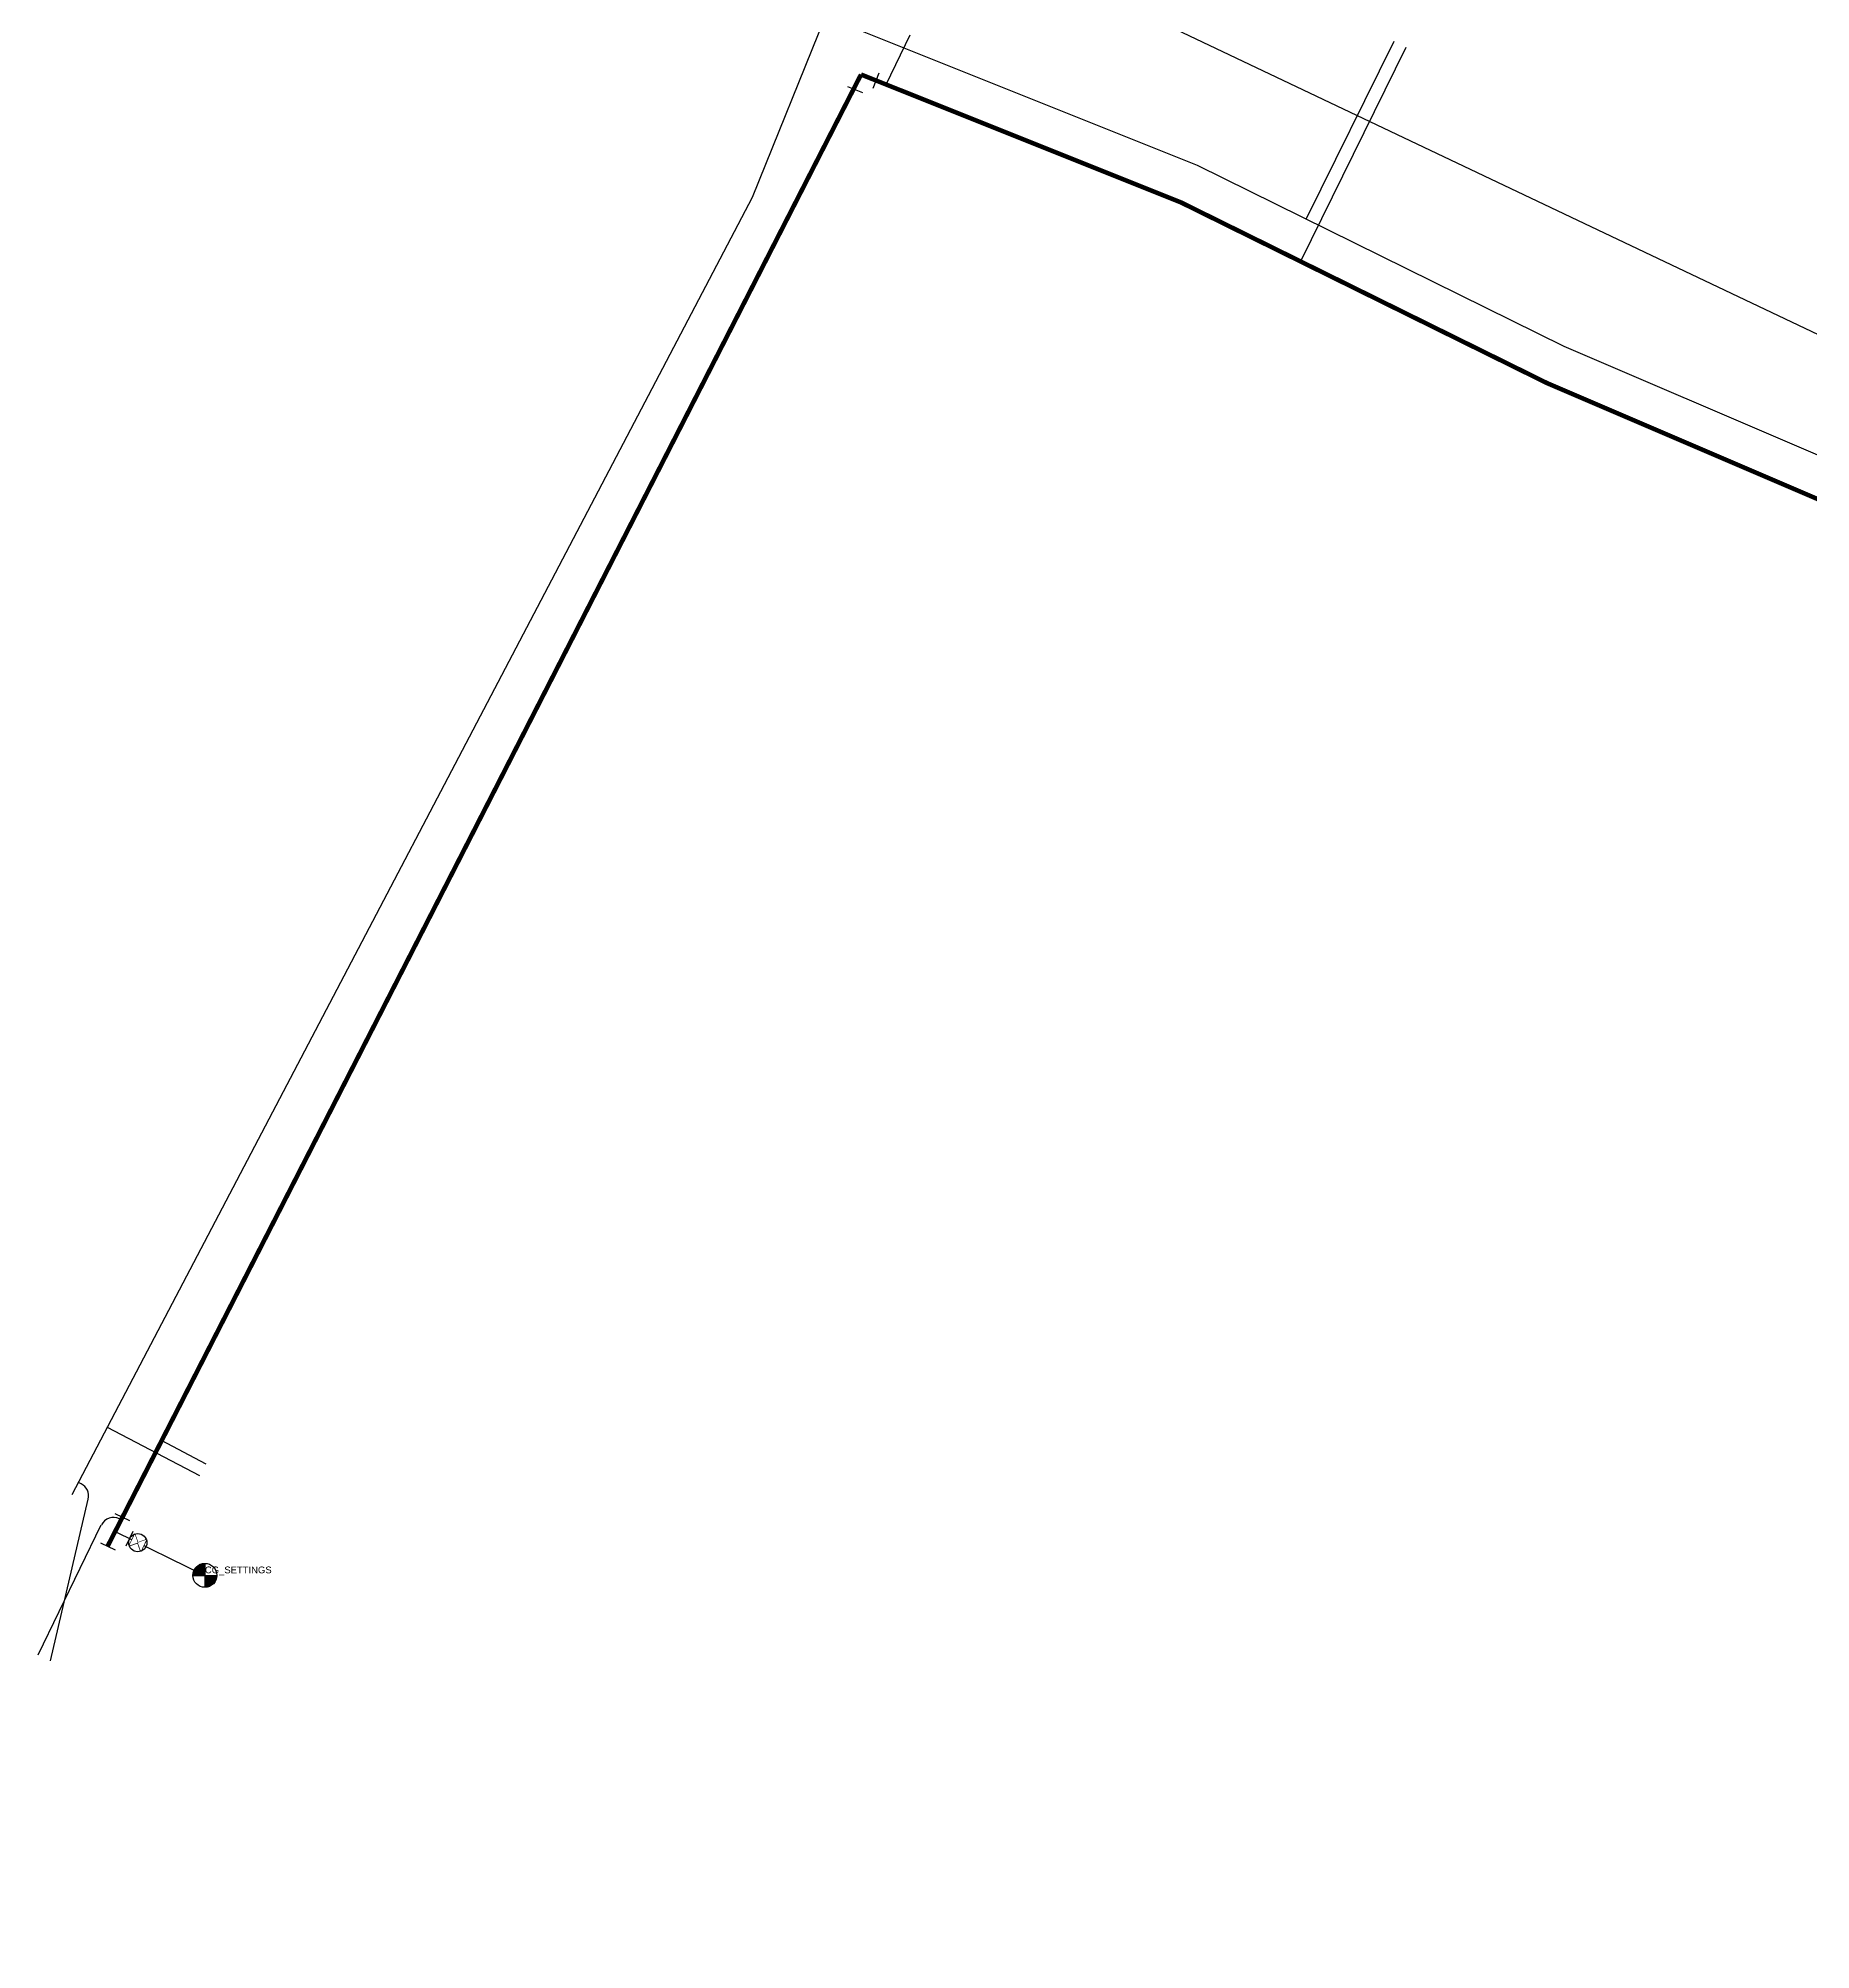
# Model space of a CAD drawing. Extents: x 10585 to 11359, y 10084 to 11560.
# Drawn here: x 10584.6 to 10715.4, y 10721.6 to 10862.6 of the extents above; entities that cross this region are included whole.
import ezdxf
from ezdxf.enums import TextEntityAlignment as Align
from ezdxf.lldxf.tags import DXFTag

# ---------------------------------------------------------------- set-up
doc = ezdxf.new("R2010")
doc.units = 0
doc.header["$MEASUREMENT"] = 0
doc.set_wipeout_variables(frame=1)
for name, color, linetype in [('CG_SETTINGS', 7, 'Continuous'), ('CU-SSWR-E', 8, 'REC_SEWER SANITARY-E'), ('CU-WATR', 160, 'REC_WATER'), ('CU-WATR-E', 142, 'REC_WATER 08-INCH')]:
    doc.layers.add(name, color=color, linetype=linetype)
doc.styles.get("Standard").update_dxf_attribs({"font": 'arial.ttf'})
tags = doc.linetypes.add('HREC_WATER 04-INCH', pattern='A,0.75,-0.25,[4,REC_LStyles.shx,S=1,R=0,X=0,Y=0],-0.25,0.75', length=2).pattern_tags.tags
tags[6] = DXFTag(74, 12)
doc.linetypes.add('REC_SEWER SANITARY-E', pattern='A,1.5,-0.125,[68,REC_LStyles.shx,S=1,R=0,X=0,Y=0],-0.125,1.5', length=3.25)
doc.linetypes.add('REC_WATER', pattern='A,1.5,-0.125,[107,REC_LStyles.shx,S=1,R=0,X=0,Y=0],-0.125,1.5', length=3.25)
doc.linetypes.add('REC_WATER 08-INCH', pattern='A,1.5,-0.25,[8,REC_LStyles.shx,S=1,R=0,X=0,Y=0],-0.25,1.5', length=3.5)

# ---------------------------------------------------------------- blocks, each defined once
blk = doc.blocks.new('FH1')
at = {"color": 0}
for p, q in [((-1.77, 0.07), (-0.07, 1.77)), ((-1.75, 0.26), (-0.26, 1.75)), ((-1.7, 0.49), (-0.49, 1.7)), ((-1.66, 0), (0, 1.66)), ((-1.59, 0.78), (-0.78, 1.59)), ((-1.48, 0), (0, 1.48)), ((-1.31, 0), (0, 1.31)), ((-1.13, 0), (0, 1.13)), ((-0.95, 0), (0, 0.95)), ((-0.78, 0), (0, 0.78)), ((-0.6, 0), (0, 0.6)), ((-0.42, 0), (0, 0.42)), ((-0.25, 0), (0, 0.25)), ((-0.07, 0), (0, 0.07)), ((0, -0.11), (0.11, 0)), ((0.11, -0.17), (0.28, 0)), ((0.29, -0.17), (0.46, 0)), ((0.47, -0.17), (0.64, 0)), ((0.65, -0.16), (0.81, 0)), ((0.83, -0.16), (0.99, 0)), ((1.01, -0.16), (1.17, 0)), ((1.18, -0.16), (1.34, 0)), ((1.36, -0.16), (1.52, 0)), ((1.54, -0.15), (1.7, 0)), ((0, -1.7), (1.54, -0.15)), ((0, -1.52), (1.36, -0.16)), ((0, -1.34), (1.18, -0.16)), ((0, -1.17), (1.01, -0.16)), ((0, -0.99), (0.83, -0.16)), ((0, -0.81), (0.65, -0.16)), ((0, -0.64), (0.47, -0.17)), ((0, -0.46), (0.29, -0.17)), ((0, -0.28), (0.11, -0.17)), ((0.11, -1.77), (1.72, -0.15)), ((0.31, -1.74), (1.74, -0.31)), ((0.54, -1.69), (1.69, -0.54)), ((0.85, -1.55), (1.55, -0.85)), ((1.72, -0.15), (1.77, -0.11))]:
    blk.add_line(p, q, dxfattribs=at)
for p, q in [((-1.77, 0), (1.77, 0)), ((0, 1.77), (0, -1.77))]:
    blk.add_line(p, q)
blk.add_circle((0, 0), 1.77)
at = {"layer": 'CG_SETTINGS'}
blk.add_text('CG_SETTINGS', height=1, dxfattribs=at).set_placement((0, 0), align=Align.BOTTOM_LEFT)
blk = doc.blocks.new('90-BEND')
for p, q in [((0.05, 0.1), (-0.05, 0.1)), ((0.1, -0.05), (0.1, 0.05))]:
    blk.add_line(p, q)
blk = doc.blocks.new('TEE')
for p, q in [((-0.1, -0.05), (-0.1, 0.05)), ((0.05, 0.1), (-0.05, 0.1)), ((0.1, -0.05), (0.1, 0.05))]:
    blk.add_line(p, q)
blk = doc.blocks.new('VALVE GATE PHX')
blk.add_line((0.47, 0.48), (-0.47, -0.48))
for points in [[(0.48, -0.47), (-0.48, 0.48), (0.47, 0.48)], [(-0.48, -0.48), (0.48, -0.47)]]:
    blk.add_lwpolyline(points)
blk.add_wipeout([(-0.47, 0.47), (0.47, 0.48), (0, 0)])
blk.add_wipeout([(-0.47, -0.47), (0.47, -0.47), (0, 0)])
blk.add_circle((0, 0), 0.67)

msp = doc.modelspace()

# ---------------------------------------------------------------- linework, layer by layer
at = {"layer": 'CU-SSWR-E'}
msp.add_line((10630.74, 10881.22), (10966.56, 10721.57), dxfattribs=at)
at = {"layer": 'CU-WATR', "linetype": 'HREC_WATER 04-INCH'}
for p, q in [((10647.13, 10859.18), (10648.91, 10862.84)), ((10685.48, 10861.91), (10677.7, 10846.13)), ((10590.23, 10752.42), (10596.86, 10749.19))]:
    msp.add_line(p, q, dxfattribs=at)
at = {"layer": 'CU-WATR', "linetype": 'HREC_WATER 04-INCH', "const_width": 0.333}
msp.add_lwpolyline([(10589.69, 10751.35), (10645.28, 10859.92)], dxfattribs=at)
at = {"layer": 'CU-WATR', "linetype": 'HREC_WATER 04-INCH', "const_width": 0.333, "flags": 128}
msp.add_lwpolyline([(10645.28, 10859.92), (10668.87, 10850.49), (10695.9, 10837.15), (10758.59, 10810.29)], dxfattribs=at)
at = {"layer": 'CU-WATR-E'}
for p, q in [((10684.59, 10862.35), (10678.13, 10849.26)), ((10596.49, 10756.52), (10589.67, 10760.09)), ((10596.95, 10757.4), (10593.66, 10759.13)), ((10584.56, 10743.32), (10589.22, 10752.91)), ((10590.68, 10753.31), (10590.56, 10753.37))]:
    msp.add_line(p, q, dxfattribs=at)
at = {"layer": 'CU-WATR-E', "linetype": 'HREC_WATER 04-INCH', "flags": 128}
msp.add_lwpolyline([(10587.08, 10755.15), (10637.28, 10850.88), (10642.66, 10864.2), (10670.09, 10853.23), (10697.15, 10839.87), (10839.13, 10779.06), (10871.49, 10762.19), (10946.72, 10725.05)], dxfattribs=at)
msp.add_lwpolyline([(10585.46, 10742.88), (10588.26, 10754.82, 0.344656), (10587.74, 10755.94), (10587.54, 10756.04)], format="xyb", dxfattribs=at)
at = {"layer": 'CU-WATR-E'}
msp.add_arc((10590.12, 10752.47), 1, 64.0833, 154.0833, dxfattribs=at)

# ---------------------------------------------------------------- block references
at = {"layer": 'CU-WATR', "linetype": 'HREC_WATER 04-INCH', "xscale": 12, "yscale": 12, "zscale": 12, "rotation": 248.2152282665545}
msp.add_blockref('90-BEND', (10645.28, 10859.92), dxfattribs=at)
at = {"layer": 'CU-WATR', "xscale": 12, "yscale": 12, "zscale": 12, "rotation": 244.3544656785401}
msp.add_blockref('TEE', (10590.23, 10752.42), dxfattribs=at)
at = {"layer": 'CU-WATR', "linetype": 'HREC_WATER 04-INCH', "xscale": 0.5, "yscale": 0.5, "zscale": 0.5}
msp.add_blockref('FH1', (10596.86, 10749.19), dxfattribs=at)

# ---------------------------------------------------------------- next in the draw order: block references
at = {"layer": 'CU-WATR', "rotation": 244.354465789656}
msp.add_blockref('VALVE GATE PHX', (10591.91, 10751.6), dxfattribs=at)

doc.saveas('drawing.dxf')
